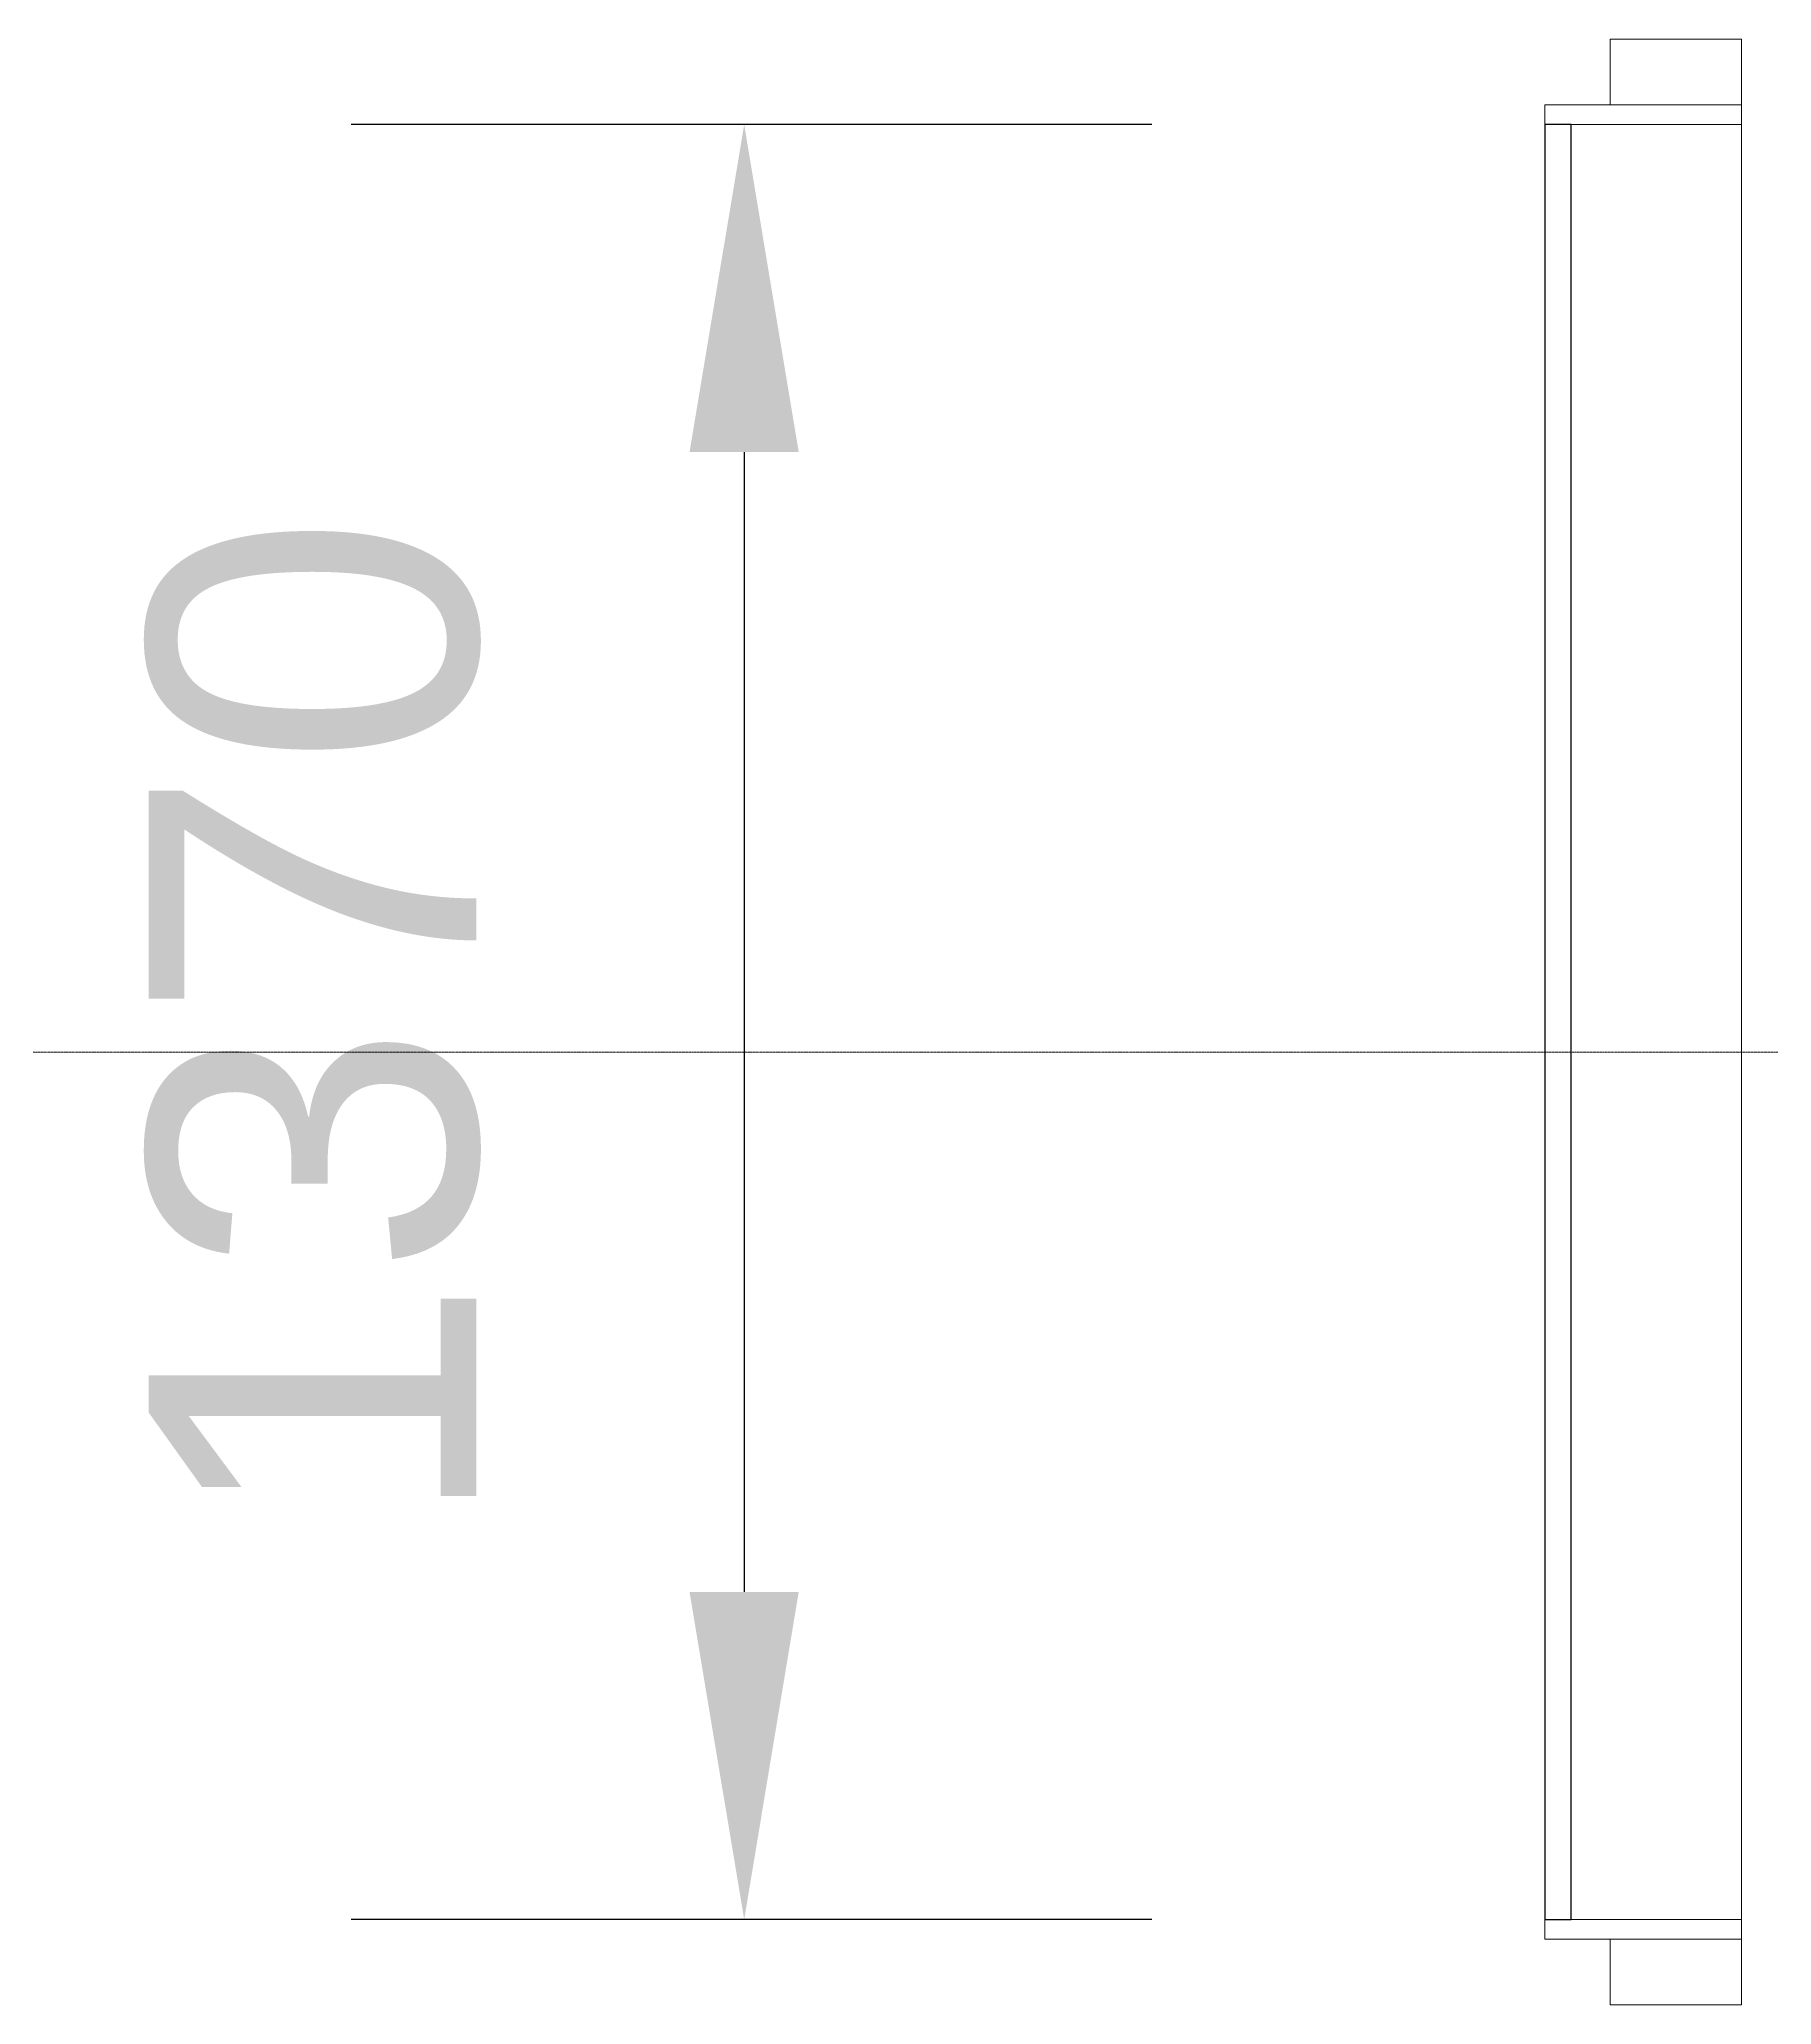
# Model space of a CAD drawing. Header units: millimetres. Extents: x -12805 to 29056, y -26186 to 10516.
# Drawn here: x 9922 to 11244, y -20679 to -19179 of the extents above; entities that cross this region are included whole.
import ezdxf

# ---------------------------------------------------------------- set-up
doc = ezdxf.new("R2010")
doc.units = ezdxf.units.MM
doc.linetypes.add('CENTER2', pattern=[1.125, 0.75, -0.125, 0.125, -0.125])
for name, color, linetype, lineweight in [('A-G321-M-WindowCills', 3, 'Continuous', 15), ('A-G321-M-Windows', 6, 'Continuous', 15), ('A-Z23-D-Dimensions', 7, 'Continuous', 15)]:
    doc.layers.add(name, color=color, linetype=linetype, lineweight=lineweight)
doc.styles.add('WF-2.5', font='arial.ttf', dxfattribs={"height": 2.5})
doc.dimstyles.new('WF-Dims', dxfattribs={"dimtxt": 2.5, "dimasz": 2.5, "dimexe": 3, "dimexo": 3, "dimgap": 2, "dimtad": 1, "dimdec": 0, "dimzin": 0, "dimdsep": 46, "dimtxsty": 'WF-2.5', "dimcen": 200, "dimadec": 0, "dimazin": 0, "dimtfac": 1, "dimtdec": 0, "dimtix": 1, "dimtofl": 0, "dimtmove": 0, "dimatfit": 0, "dimfxl": 1, "dimtolj": 1, "dimtzin": 0, "dimarcsym": 0})

# ---------------------------------------------------------------- blocks, each defined once
blk = doc.blocks.new('Curtain Wall Panel - Plain - Curtain Wall Panel - Plain-239968-First Floor')
at = {"layer": 'A-G321-M-Windows', "lineweight": 20}
for p, q in [((-685, 75), (-700, 75)), ((-700, 75), (-700, -75)), ((-685, -75), (-685, 75)), ((685, 75), (685, -75)), ((700, 75), (685, 75)), ((700, -75), (700, 75)), ((-700, -75), (-685, -75)), ((685, -75), (700, -75))]:
    blk.add_line(p, q, dxfattribs=at)
at = {"layer": 'A-G321-M-Windows', "lineweight": 25}
for p, q in [((685, 75), (-685, 75)), ((-685, 75), (-685, 55)), ((685, 55), (685, 75)), ((-685, 55), (685, 55))]:
    blk.add_line(p, q, dxfattribs=at)
at = {"layer": 'A-G321-M-Windows'}
blk.add_line((-685, -75), (685, -75), dxfattribs=at)
blk = doc.blocks.new('Rectangular Mullion - 50 x 100mm-239966-First Floor')
at = {"layer": 'A-G321-M-WindowCills', "lineweight": 20}
for p, q in [((-25, 75), (25, 75)), ((-25, -25), (-25, 75)), ((25, 75), (25, -25)), ((25, -25), (-25, -25))]:
    blk.add_line(p, q, dxfattribs=at)
blk = doc.blocks.new('*U222')
at = {"layer": 'A-Z23-D-Dimensions', "color": 0, "linetype": 'CENTER2', "transparency": 16777216}
blk.add_line((-5647.8, 0), (-1129.5, 0), dxfattribs=at)
blk = doc.blocks.new('*D227')
at = {"layer": 'A-Z23-D-Dimensions', "color": 0, "lineweight": -2, "transparency": 16777216}
for p, q in [((10770.5, -19243.8), (10159.5, -19243.8)), ((10459.5, -19493.8), (10459.5, -20363.8)), ((10770.5, -20613.8), (10159.5, -20613.8))]:
    blk.add_line(p, q, dxfattribs=at)
at = {"layer": 'A-Z23-D-Dimensions', "color": 0, "transparency": 16777216}
for points in [[(10417.8, -19493.8), (10501.1, -19493.8), (10459.5, -19243.8)], [(10417.8, -20363.8), (10501.1, -20363.8), (10459.5, -20613.8)]]:
    blk.add_solid(points, dxfattribs=at)
at = {"layer": 'Defpoints', "color": 0, "transparency": 16777216}
for p in [(11070.5, -19243.8), (10459.5, -20613.8), (11070.5, -20613.8)]:
    blk.add_point(p, dxfattribs=at)
at = {"layer": 'A-Z23-D-Dimensions', "color": 0, "transparency": 16777216, "insert": (10131.8, -19928.8), "char_height": 250, "attachment_point": 5, "rotation": 90, "style": 'WF-2.5'}
blk.add_mtext('\\A1;1370', dxfattribs=at)

msp = doc.modelspace()

# ---------------------------------------------------------------- block references
at = {"layer": 'A-G321-M-WindowCills', "extrusion": (0, 0, -1), "rotation": 90}
for p in [(-11145.5, -19203.8), (-11145.5, -20653.8)]:
    msp.add_blockref('Rectangular Mullion - 50 x 100mm-239966-First Floor', p, dxfattribs=at)
at = {"layer": 'A-G321-M-Windows', "rotation": 90}
msp.add_blockref('Curtain Wall Panel - Plain - Curtain Wall Panel - Plain-239968-First Floor', (11145.5, -19928.8), dxfattribs=at)
at = {"layer": 'A-Z23-D-Dimensions', "linetype": 'CENTER2'}
msp.add_blockref('*U222', (13269.6, -19951.9), dxfattribs=at)

# ---------------------------------------------------------------- dimensions: what is measured, and where the dimension line sits
at = {"layer": 'A-Z23-D-Dimensions'}
dim = msp.add_linear_dim(base=(10459.5, -20613.8), p1=(11070.5, -19243.8), p2=(11070.5, -20613.8), angle=90, dimstyle='WF-Dims', dxfattribs=at)
dim.commit()
dim.dimension.update_dxf_attribs({"geometry": '*D227', "text_midpoint": (10131.8, -19928.8)})

doc.saveas('drawing.dxf')
